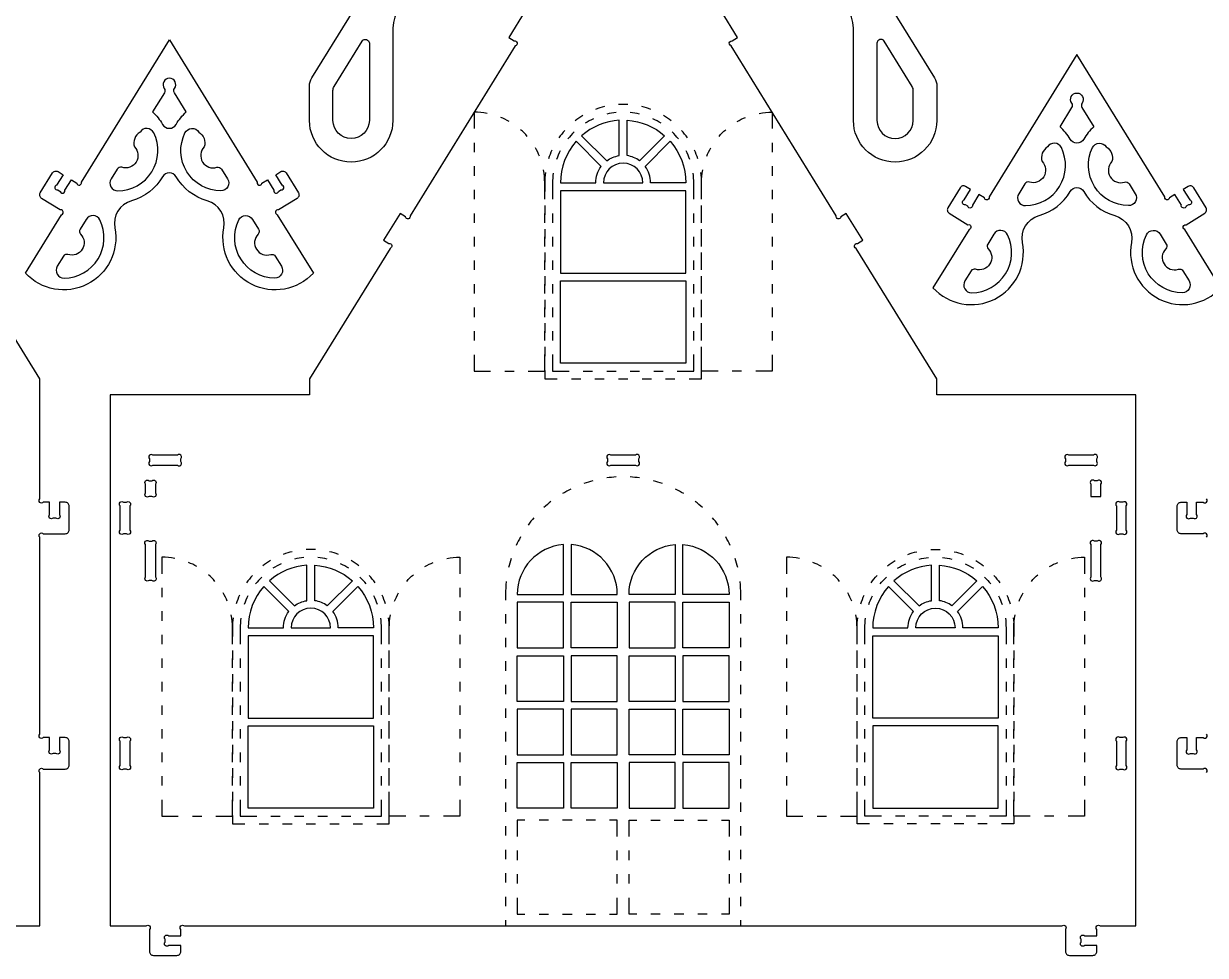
# Model space of a CAD drawing. Extents: x 3744.1 to 3839, y 1424.1 to 1485.3.
# Drawn here: x 3761.49 to 3791.63, y 1424.14 to 1447.89 of the extents above; entities that cross this region are included whole.
import ezdxf

# ---------------------------------------------------------------- set-up
doc = ezdxf.new("R2010")
doc.units = 0
doc.header["$MEASUREMENT"] = 0
doc.layers.add('LAYER1', color=18, linetype='CONTINUOUS')

msp = doc.modelspace()

# ---------------------------------------------------------------- linework, layer by layer
at = {"layer": 'LAYER1'}
for points in [[(3771.565, 1448.569, 0.364346), (3770.903, 1447.781), (3770.903, 1445.427, -1), (3768.776, 1445.427), (3768.776, 1446.303, -0.139213), (3768.836, 1446.513), (3770.832, 1449.745, 1)], [(3782.721, 1449.745), (3784.717, 1446.513, -0.139213), (3784.776, 1446.303), (3784.776, 1445.427, -1), (3782.65, 1445.427), (3782.65, 1447.781, 0.364346), (3781.988, 1448.569, -0.419429)], [(3774.277, 1448.218), (3773.857, 1447.537), (3773.994, 1447.452, -1), (3774.023, 1447.33), (3771.345, 1442.995, -1), (3771.223, 1442.966), (3771.086, 1443.051), (3770.666, 1442.37), (3770.803, 1442.286, -1), (3770.832, 1442.164), (3768.776, 1438.836), (3768.776, 1438.431), (3763.696, 1438.431), (3763.696, 1424.89), (3764.608, 1424.89, -1), (3764.696, 1424.801), (3764.696, 1424.24, 0.414214), (3764.796, 1424.14), (3765.396, 1424.14, 0.414214), (3765.496, 1424.24), (3765.496, 1424.39), (3765.185, 1424.39, -1), (3765.096, 1424.478), (3765.096, 1424.551, -1), (3765.185, 1424.64), (3765.496, 1424.64), (3765.496, 1424.801, -1), (3765.585, 1424.89), (3787.968, 1424.89, -1), (3788.056, 1424.801), (3788.056, 1424.24, 0.414214), (3788.156, 1424.14), (3788.756, 1424.14, 0.414214), (3788.856, 1424.24), (3788.856, 1424.39), (3788.545, 1424.39, -1), (3788.456, 1424.478), (3788.456, 1424.551, -1), (3788.545, 1424.64), (3788.856, 1424.64), (3788.856, 1424.801, -1), (3788.945, 1424.89), (3789.856, 1424.89), (3789.856, 1438.431), (3784.776, 1438.431), (3784.776, 1438.836), (3782.721, 1442.164, -1), (3782.75, 1442.286), (3782.887, 1442.37), (3782.467, 1443.051), (3782.329, 1442.966, -1), (3782.208, 1442.995), (3779.53, 1447.33, -1), (3779.559, 1447.452), (3779.696, 1447.537), (3779.276, 1448.218)], [(3776.301, 1445.778, 0.030028), (3776.071, 1445.707)], [(3776.896, 1445.832, 0.030028), (3776.656, 1445.832)], [(3777.481, 1445.707, 0.030028), (3777.252, 1445.778)], [(3773.308, 1445.605, 0.046286), (3772.976, 1445.636), (3772.976, 1445.218)], [(3773.869, 1445.399, 0.033367), (3773.653, 1445.504)], [(3775.748, 1445.551, 0.030028), (3775.55, 1445.415)], [(3776.597, 1445.627, 0.033367), (3776.36, 1445.587)], [(3777.193, 1445.587, 0.033367), (3776.956, 1445.627)], [(3778.003, 1445.415, 0.030028), (3777.805, 1445.551)], [(3779.684, 1445.399, -0.033367), (3779.9, 1445.504)], [(3780.245, 1445.605, -0.046286), (3780.576, 1445.636), (3780.576, 1445.218)], [(3774.331, 1445.021, 0.033367), (3774.162, 1445.191)], [(3776.02, 1445.469, 0.033367), (3775.81, 1445.354)], [(3777.743, 1445.354, 0.033367), (3777.533, 1445.469)], [(3779.222, 1445.021, -0.033367), (3779.391, 1445.191)], [(3775.286, 1445.17, 0.030028), (3775.137, 1444.982)], [(3775.527, 1445.132, 0.033367), (3775.366, 1444.954)], [(3778.187, 1444.954, 0.033367), (3778.026, 1445.132)], [(3778.416, 1444.982, 0.030028), (3778.266, 1445.17)], [(3774.645, 1444.512, 0.033367), (3774.54, 1444.728)], [(3774.959, 1444.67, 0.030028), (3774.872, 1444.446)], [(3775.172, 1444.651, 0.033367), (3775.078, 1444.43)], [(3778.475, 1444.43, 0.033367), (3778.381, 1444.651)], [(3778.681, 1444.446, 0.030028), (3778.594, 1444.67)], [(3778.908, 1444.512, -0.033367), (3779.013, 1444.728)], [(3774.776, 1443.417), (3774.776, 1443.836, 0.046286), (3774.746, 1444.167)], [(3774.793, 1444.095, 0.03248), (3774.776, 1443.836)], [(3774.993, 1444.081, 0.03415), (3774.976, 1443.836)], [(3778.576, 1443.417), (3778.576, 1443.836, 0.03415), (3778.56, 1444.081)], [(3778.776, 1443.617), (3778.776, 1443.836, 0.03248), (3778.76, 1444.095)], [(3778.776, 1443.417), (3778.776, 1443.836, -0.046286), (3778.807, 1444.167)], [(3760.988, 1424.89), (3761.899, 1424.89), (3761.899, 1428.801, -1), (3761.988, 1428.89), (3762.549, 1428.89, 0.414214), (3762.649, 1428.99), (3762.649, 1429.59, 0.414214), (3762.549, 1429.69), (3762.399, 1429.69), (3762.399, 1429.378, -1), (3762.311, 1429.29), (3762.238, 1429.29, -1), (3762.149, 1429.378), (3762.149, 1429.69), (3761.988, 1429.69, -1), (3761.899, 1429.778), (3761.899, 1434.801, -1), (3761.988, 1434.89), (3762.549, 1434.89, 0.414214), (3762.649, 1434.99), (3762.649, 1435.59, 0.414214), (3762.549, 1435.69), (3762.399, 1435.69), (3762.399, 1435.378, -1), (3762.311, 1435.29), (3762.238, 1435.29, -1), (3762.149, 1435.378), (3762.149, 1435.69), (3761.988, 1435.69, -1), (3761.899, 1435.778), (3761.899, 1438.836), (3759.844, 1442.164, -1)], [(3776.005, 1436.241, 0.020015), (3775.775, 1436.17)], [(3776.596, 1436.336, 0.020015), (3776.358, 1436.312)], [(3777.195, 1436.312, 0.020015), (3776.956, 1436.336)], [(3777.778, 1436.17, 0.020015), (3777.548, 1436.241)], [(3775.444, 1436.029, 0.020015), (3775.233, 1435.914)], [(3778.32, 1435.914, 0.020015), (3778.109, 1436.029)], [(3774.936, 1435.711, 0.020015), (3774.753, 1435.556)], [(3778.8, 1435.556, 0.020015), (3778.617, 1435.711)], [(3791.653, 1434.801, 1), (3791.565, 1434.89), (3791.003, 1434.89, -0.414214), (3790.903, 1434.99), (3790.903, 1435.59, -0.414214), (3791.003, 1435.69), (3791.153, 1435.69), (3791.153, 1435.378, 1), (3791.242, 1435.29), (3791.315, 1435.29, 1), (3791.403, 1435.378), (3791.403, 1435.69), (3791.565, 1435.69, 1), (3791.653, 1435.778)], [(3774.502, 1435.298, 0.020015), (3774.353, 1435.11)], [(3779.2, 1435.11, 0.020015), (3779.051, 1435.298)], [(3774.158, 1434.807, 0.020015), (3774.05, 1434.592)], [(3779.503, 1434.592, 0.020015), (3779.395, 1434.807)], [(3768.336, 1434.432, 0.030028), (3768.106, 1434.361)], [(3768.931, 1434.486, 0.030028), (3768.691, 1434.486)], [(3769.516, 1434.361, 0.030028), (3769.287, 1434.432)], [(3784.036, 1434.361, -0.030028), (3784.266, 1434.432)], [(3784.621, 1434.486, -0.030028), (3784.861, 1434.486)], [(3785.217, 1434.432, -0.030028), (3785.446, 1434.361)], [(3765.343, 1434.259, 0.046286), (3765.011, 1434.29), (3765.011, 1433.871)], [(3765.904, 1434.053, 0.033367), (3765.688, 1434.158)], [(3767.783, 1434.205, 0.030028), (3767.585, 1434.069)], [(3768.055, 1434.123, 0.033367), (3767.845, 1434.008)], [(3768.632, 1434.281, 0.033367), (3768.395, 1434.241)], [(3769.228, 1434.241, 0.033367), (3768.991, 1434.281)], [(3769.778, 1434.008, 0.033367), (3769.568, 1434.123)], [(3770.038, 1434.069, 0.030028), (3769.84, 1434.205)], [(3771.719, 1434.053, -0.033367), (3771.935, 1434.158)], [(3772.28, 1434.259, -0.046286), (3772.611, 1434.29), (3772.611, 1433.871)], [(3773.919, 1434.257, 0.020015), (3773.855, 1434.025)], [(3779.697, 1434.025, 0.020015), (3779.633, 1434.257)], [(3781.273, 1434.259, 0.046286), (3780.941, 1434.29), (3780.941, 1433.871)], [(3781.834, 1434.053, 0.033367), (3781.618, 1434.158)], [(3783.515, 1434.069, -0.030028), (3783.713, 1434.205)], [(3783.775, 1434.008, -0.033367), (3783.985, 1434.123)], [(3784.325, 1434.241, -0.033367), (3784.562, 1434.281)], [(3784.921, 1434.281, -0.033367), (3785.158, 1434.241)], [(3785.498, 1434.123, -0.033367), (3785.708, 1434.008)], [(3785.77, 1434.205, -0.030028), (3785.968, 1434.069)], [(3787.649, 1434.053, -0.033367), (3787.865, 1434.158)], [(3788.21, 1434.259, -0.046286), (3788.541, 1434.29), (3788.541, 1433.871)], [(3766.366, 1433.675, 0.033367), (3766.197, 1433.844)], [(3767.321, 1433.824, 0.030028), (3767.172, 1433.636)], [(3767.562, 1433.785, 0.033367), (3767.401, 1433.608)], [(3770.222, 1433.608, 0.033367), (3770.061, 1433.785)], [(3770.451, 1433.636, 0.030028), (3770.301, 1433.824)], [(3771.257, 1433.675, -0.033367), (3771.426, 1433.844)], [(3782.296, 1433.675, 0.033367), (3782.127, 1433.844)], [(3783.102, 1433.636, -0.030028), (3783.251, 1433.824)], [(3783.331, 1433.608, -0.033367), (3783.492, 1433.785)], [(3785.991, 1433.785, -0.033367), (3786.152, 1433.608)], [(3786.231, 1433.824, -0.030028), (3786.381, 1433.636)], [(3787.187, 1433.675, -0.033367), (3787.356, 1433.844)], [(3773.795, 1433.671, 0.027472), (3773.776, 1433.342), (3773.776, 1433.198)], [(3779.776, 1433.198), (3779.776, 1433.342, 0.027472), (3779.758, 1433.671)], [(3766.68, 1433.166, 0.033367), (3766.575, 1433.382)], [(3766.994, 1433.323, 0.030028), (3766.907, 1433.1)], [(3767.207, 1433.305, 0.033367), (3767.113, 1433.084)], [(3770.51, 1433.084, 0.033367), (3770.416, 1433.305)], [(3770.716, 1433.1, 0.030028), (3770.629, 1433.323)], [(3770.943, 1433.166, -0.033367), (3771.048, 1433.382)], [(3782.61, 1433.166, 0.033367), (3782.505, 1433.382)], [(3782.837, 1433.1, -0.030028), (3782.924, 1433.323)], [(3783.042, 1433.084, -0.033367), (3783.137, 1433.305)], [(3786.346, 1433.305, -0.033367), (3786.44, 1433.084)], [(3786.559, 1433.323, -0.030028), (3786.646, 1433.1)], [(3786.873, 1433.166, -0.033367), (3786.978, 1433.382)], [(3766.811, 1432.071), (3766.811, 1432.49, 0.046286), (3766.781, 1432.821)], [(3770.811, 1432.071), (3770.811, 1432.49, -0.046286), (3770.842, 1432.821)], [(3782.741, 1432.071), (3782.741, 1432.49, 0.046286), (3782.711, 1432.821)], [(3786.741, 1432.071), (3786.741, 1432.49, -0.046286), (3786.772, 1432.821)], [(3766.828, 1432.749, 0.03248), (3766.811, 1432.49)], [(3767.028, 1432.735, 0.03415), (3767.011, 1432.49)], [(3770.611, 1432.071), (3770.611, 1432.49, 0.03415), (3770.595, 1432.735)], [(3770.811, 1432.271), (3770.811, 1432.49, 0.03248), (3770.795, 1432.749)], [(3782.741, 1432.271), (3782.741, 1432.49, -0.03248), (3782.758, 1432.749)], [(3782.941, 1432.071), (3782.941, 1432.49, -0.03415), (3782.958, 1432.735)], [(3786.525, 1432.735, -0.03415), (3786.541, 1432.49)], [(3786.725, 1432.749, -0.03248), (3786.741, 1432.49)], [(3791.653, 1428.801, 1), (3791.565, 1428.89), (3791.003, 1428.89, -0.414214), (3790.903, 1428.99), (3790.903, 1429.59, -0.414214), (3791.003, 1429.69), (3791.153, 1429.69), (3791.153, 1429.378, 1), (3791.242, 1429.29), (3791.315, 1429.29, 1), (3791.403, 1429.378), (3791.403, 1429.69), (3791.565, 1429.69, 1), (3791.653, 1429.778)]]:
    msp.add_lwpolyline(points, format="xyb", dxfattribs=at)
for points in [[(3765.03, 1443.991, -0.195222), (3764.239, 1443.379, 0.390324), (3763.812, 1442.687, -0.755832), (3761.53, 1441.536), (3762.449, 1443.023, 1), (3762.42, 1443.145), (3761.943, 1443.44, -0.414214), (3761.91, 1443.578), (3762.225, 1444.088, -0.414214), (3762.363, 1444.121), (3762.491, 1444.042), (3762.327, 1443.777, 1), (3762.356, 1443.655), (3762.418, 1443.617, 1), (3762.54, 1443.646), (3762.703, 1443.911), (3762.841, 1443.826, 1), (3762.963, 1443.855), (3765.203, 1447.481), (3767.442, 1443.855, 1), (3767.564, 1443.826), (3767.702, 1443.911), (3767.865, 1443.646, 1), (3767.987, 1443.617), (3768.049, 1443.655, 1), (3768.078, 1443.777), (3767.914, 1444.042), (3768.042, 1444.121, -0.414214), (3768.18, 1444.088), (3768.495, 1443.578, -0.414214), (3768.462, 1443.44), (3767.985, 1443.145, 1), (3767.956, 1443.023), (3768.875, 1441.536, -0.755832), (3766.593, 1442.687, 0.390324), (3766.166, 1443.379, -0.195222), (3765.375, 1443.991, 0.575498)], [(3769.376, 1445.427), (3769.376, 1446.19, -0.139213), (3769.406, 1446.295), (3770.118, 1447.447, -0.755599), (3770.303, 1447.394), (3770.303, 1445.427, -1)], [(3784.176, 1445.427), (3784.176, 1446.19, 0.139213), (3784.147, 1446.295), (3783.435, 1447.447, 0.755599), (3783.25, 1447.394), (3783.25, 1445.427, 1)], [(3788.523, 1443.615, 0.195222), (3789.313, 1443.003, -0.390324), (3789.741, 1442.311, 0.755832), (3792.022, 1441.16), (3791.104, 1442.647, -1), (3791.133, 1442.769), (3791.61, 1443.064, 0.414214), (3791.643, 1443.202), (3791.327, 1443.712, 0.414214), (3791.19, 1443.745), (3791.062, 1443.666), (3791.226, 1443.401, -1), (3791.197, 1443.279), (3791.135, 1443.241, -1), (3791.013, 1443.27), (3790.849, 1443.535), (3790.712, 1443.45, -1), (3790.59, 1443.479), (3788.35, 1447.105), (3786.111, 1443.479, -1), (3785.989, 1443.45), (3785.851, 1443.535), (3785.688, 1443.27, -1), (3785.566, 1443.241), (3785.504, 1443.279, -1), (3785.475, 1443.401), (3785.639, 1443.666), (3785.511, 1443.745, 0.414214), (3785.373, 1443.712), (3785.058, 1443.202, 0.414214), (3785.091, 1443.064), (3785.568, 1442.769, -1), (3785.597, 1442.647), (3784.678, 1441.16, 0.755832), (3786.96, 1442.311, -0.390324), (3787.387, 1443.003, 0.195222), (3788.177, 1443.615, -0.575498)], [(3765.03, 1445.326, 0.575498), (3765.375, 1445.326, -0.077363), (3765.633, 1445.643), (3765.33, 1446.133, -0.303894), (3765.334, 1446.244, 0.612281), (3765.203, 1446.502, 0.612281), (3765.071, 1446.244, -0.303894), (3765.075, 1446.133), (3764.772, 1445.643, -0.077363)], [(3788.523, 1444.949, -0.575498), (3788.177, 1444.949, 0.077363), (3787.92, 1445.267), (3788.223, 1445.757, 0.303894), (3788.219, 1445.868, -0.612281), (3788.35, 1446.126, -0.612281), (3788.482, 1445.868, 0.303894), (3788.478, 1445.757), (3788.781, 1445.267, 0.077363)], [(3763.717, 1443.935, 0.589932), (3763.889, 1443.63, 0.55259), (3764.804, 1445.111, 0.589932), (3764.454, 1445.128, 0.344768), (3764.312, 1444.753, -0.782555), (3763.989, 1444.231, 0.344768), (3763.874, 1444.188)], [(3766.688, 1443.935, -0.589932), (3766.516, 1443.63, -0.55259), (3765.601, 1445.111, -0.589932), (3765.951, 1445.128, -0.344768), (3766.093, 1444.753, 0.782555), (3766.416, 1444.231, -0.344768), (3766.531, 1444.188)], [(3775.718, 1445.036), (3776.357, 1444.396, -0.125326), (3776.676, 1444.529), (3776.676, 1445.433, 0.166595)], [(3776.876, 1445.433, -0.166595), (3777.835, 1445.036), (3777.196, 1444.396, 0.125326), (3776.876, 1444.529)], [(3775.577, 1444.894, 0.182708), (3775.176, 1443.836), (3776.076, 1443.836, -0.161906), (3776.216, 1444.255)], [(3777.976, 1444.894, -0.182708), (3778.376, 1443.836), (3777.476, 1443.836, 0.161906), (3777.337, 1444.255)], [(3786.865, 1443.559, 0.589932), (3787.037, 1443.254, 0.55259), (3787.952, 1444.735, 0.589932), (3787.602, 1444.752, 0.344768), (3787.46, 1444.376, -0.782555), (3787.137, 1443.855, 0.344768), (3787.022, 1443.812)], [(3789.836, 1443.559, -0.589932), (3789.664, 1443.254, -0.55259), (3788.749, 1444.735, -0.589932), (3789.098, 1444.752, -0.344768), (3789.241, 1444.376, 0.782555), (3789.564, 1443.855, -0.344768), (3789.679, 1443.812)], [(3777.276, 1443.836, 1), (3776.276, 1443.836)], [(3762.501, 1441.965), (3762.344, 1441.712, 0.589932), (3762.516, 1441.407, 0.55259), (3763.431, 1442.889, 0.589932), (3763.082, 1442.905), (3762.925, 1442.652, 0.344768), (3762.939, 1442.53, -0.782555), (3762.616, 1442.008, 0.344768)], [(3767.904, 1441.965), (3768.061, 1441.712, -0.589932), (3767.889, 1441.407, -0.55259), (3766.974, 1442.889, -0.589932), (3767.323, 1442.905), (3767.48, 1442.652, -0.344768), (3767.466, 1442.53, 0.782555), (3767.789, 1442.008, -0.344768)], [(3785.649, 1441.589), (3785.492, 1441.336, 0.589932), (3785.664, 1441.031, 0.55259), (3786.579, 1442.512, 0.589932), (3786.229, 1442.529), (3786.073, 1442.276, 0.344768), (3786.087, 1442.154, -0.782555), (3785.764, 1441.632, 0.344768)], [(3791.052, 1441.589), (3791.208, 1441.336, -0.589932), (3791.037, 1441.031, -0.55259), (3790.122, 1442.512, -0.589932), (3790.471, 1442.529), (3790.628, 1442.276, -0.344768), (3790.614, 1442.154, 0.782555), (3790.936, 1441.632, -0.344768)], [(3764.785, 1436.64), (3765.408, 1436.64, 1), (3765.496, 1436.728), (3765.496, 1436.801, 1), (3765.408, 1436.89), (3764.785, 1436.89, 1), (3764.696, 1436.801), (3764.696, 1436.728, 1)], [(3776.465, 1436.64), (3777.088, 1436.64, 1), (3777.176, 1436.728), (3777.176, 1436.801, 1), (3777.088, 1436.89), (3776.465, 1436.89, 1), (3776.376, 1436.801), (3776.376, 1436.728, 1)], [(3788.056, 1436.801), (3788.056, 1436.728, 1), (3788.145, 1436.64), (3788.768, 1436.64, 1), (3788.856, 1436.728), (3788.856, 1436.801, 1), (3788.768, 1436.89), (3788.145, 1436.89, 1)], [(3764.846, 1436.151), (3764.846, 1435.928, -1), (3764.758, 1435.84), (3764.685, 1435.84, -1), (3764.596, 1435.928), (3764.596, 1436.151, -1), (3764.685, 1436.24), (3764.758, 1436.24, -1)], [(3788.956, 1435.84), (3788.956, 1436.151, 1), (3788.868, 1436.24), (3788.795, 1436.24, 1), (3788.706, 1436.151), (3788.706, 1435.84)], [(3764.196, 1435.601), (3764.196, 1434.978, -1), (3764.108, 1434.89), (3764.035, 1434.89, -1), (3763.946, 1434.978), (3763.946, 1435.601, -1), (3764.035, 1435.69), (3764.108, 1435.69, -1)], [(3789.356, 1435.601), (3789.356, 1434.978, 1), (3789.445, 1434.89), (3789.518, 1434.89, 1), (3789.606, 1434.978), (3789.606, 1435.601, 1), (3789.518, 1435.69), (3789.445, 1435.69, 1)], [(3764.846, 1434.611), (3764.846, 1433.788, -1), (3764.758, 1433.699), (3764.685, 1433.699, -1), (3764.596, 1433.788), (3764.596, 1434.611, -1), (3764.685, 1434.699), (3764.758, 1434.699, -1)], [(3788.706, 1434.611), (3788.706, 1433.788, 1), (3788.795, 1433.699), (3788.868, 1433.699, 1), (3788.956, 1433.788), (3788.956, 1434.611, 1), (3788.868, 1434.699), (3788.795, 1434.699, 1)], [(3775.251, 1433.342), (3775.251, 1434.613, 0.3914), (3774.076, 1433.342)], [(3775.451, 1433.342), (3776.626, 1433.342, 0.3914), (3775.451, 1434.613)], [(3778.101, 1433.342), (3776.926, 1433.342, -0.3914), (3778.101, 1434.613)], [(3778.301, 1433.342), (3778.301, 1434.613, -0.3914), (3779.476, 1433.342)], [(3767.753, 1433.689), (3768.392, 1433.05, -0.125326), (3768.711, 1433.182), (3768.711, 1434.086, 0.166595)], [(3768.911, 1434.086, -0.166595), (3769.87, 1433.689), (3769.231, 1433.05, 0.125326), (3768.911, 1433.182)], [(3784.641, 1434.086, 0.166595), (3783.683, 1433.689), (3784.322, 1433.05, -0.125326), (3784.641, 1433.182)], [(3785.8, 1433.689), (3785.161, 1433.05, 0.125326), (3784.841, 1433.182), (3784.841, 1434.086, -0.166595)], [(3767.612, 1433.548, 0.182708), (3767.211, 1432.49), (3768.111, 1432.49, -0.161906), (3768.251, 1432.909)], [(3770.011, 1433.548, -0.182708), (3770.411, 1432.49), (3769.511, 1432.49, 0.161906), (3769.372, 1432.909)], [(3783.542, 1433.548, 0.182708), (3783.141, 1432.49), (3784.041, 1432.49, -0.161906), (3784.181, 1432.909)], [(3785.941, 1433.548, -0.182708), (3786.341, 1432.49), (3785.441, 1432.49, 0.161906), (3785.302, 1432.909)], [(3769.311, 1432.49, 1), (3768.311, 1432.49)], [(3784.241, 1432.49, -1), (3785.241, 1432.49)], [(3764.196, 1429.601), (3764.196, 1428.978, -1), (3764.108, 1428.89), (3764.035, 1428.89, -1), (3763.946, 1428.978), (3763.946, 1429.601, -1), (3764.035, 1429.69), (3764.108, 1429.69, -1)], [(3789.356, 1429.601), (3789.356, 1428.978, 1), (3789.445, 1428.89), (3789.518, 1428.89, 1), (3789.606, 1428.978), (3789.606, 1429.601, 1), (3789.518, 1429.69), (3789.445, 1429.69, 1)]]:
    msp.add_lwpolyline(points, format="xyb", close=True, dxfattribs=at)
for points in [[(3772.976, 1444.857), (3772.976, 1444.617)], [(3780.576, 1444.857), (3780.576, 1444.617)], [(3772.976, 1444.257), (3772.976, 1444.017)], [(3780.576, 1444.257), (3780.576, 1444.017)], [(3774.776, 1443.836), (3774.776, 1443.617)], [(3774.976, 1443.836), (3774.976, 1443.417)], [(3772.976, 1443.657), (3772.976, 1443.417)], [(3780.576, 1443.657), (3780.576, 1443.417)], [(3774.776, 1443.257), (3774.776, 1443.017)], [(3778.776, 1443.017), (3778.776, 1443.257)], [(3772.976, 1443.056), (3772.976, 1442.816)], [(3774.776, 1442.817), (3774.776, 1443.057)], [(3774.976, 1443.057), (3774.976, 1442.817)], [(3778.576, 1442.817), (3778.576, 1443.057)], [(3778.776, 1442.817), (3778.776, 1443.057)], [(3780.576, 1443.056), (3780.576, 1442.816)], [(3774.776, 1442.657), (3774.776, 1442.417)], [(3778.776, 1442.417), (3778.776, 1442.657)], [(3772.976, 1442.456), (3772.976, 1442.216)], [(3774.776, 1442.216), (3774.776, 1442.456)], [(3774.976, 1442.456), (3774.976, 1442.216)], [(3778.576, 1442.216), (3778.576, 1442.456)], [(3778.776, 1442.216), (3778.776, 1442.456)], [(3780.576, 1442.456), (3780.576, 1442.216)], [(3774.776, 1442.056), (3774.776, 1441.816)], [(3778.776, 1441.816), (3778.776, 1442.056)], [(3772.976, 1441.856), (3772.976, 1441.615)], [(3774.776, 1441.616), (3774.776, 1441.856)], [(3774.976, 1441.856), (3774.976, 1441.616)], [(3778.576, 1441.616), (3778.576, 1441.856)], [(3778.776, 1441.616), (3778.776, 1441.856)], [(3780.576, 1441.856), (3780.576, 1441.615)], [(3772.976, 1441.255), (3772.976, 1441.015)], [(3774.776, 1441.456), (3774.776, 1441.216)], [(3774.776, 1441.016), (3774.776, 1441.256)], [(3774.976, 1441.256), (3774.976, 1441.016)], [(3778.576, 1441.016), (3778.576, 1441.256)], [(3778.776, 1441.216), (3778.776, 1441.456)], [(3778.776, 1441.016), (3778.776, 1441.256)], [(3780.576, 1441.255), (3780.576, 1441.015)], [(3772.976, 1440.655), (3772.976, 1440.415)], [(3774.776, 1440.856), (3774.776, 1440.615)], [(3774.776, 1440.415), (3774.776, 1440.655)], [(3774.976, 1440.655), (3774.976, 1440.415)], [(3778.576, 1440.415), (3778.576, 1440.655)], [(3778.776, 1440.615), (3778.776, 1440.856)], [(3778.776, 1440.415), (3778.776, 1440.655)], [(3780.576, 1440.655), (3780.576, 1440.415)], [(3772.976, 1440.054), (3772.976, 1439.814)], [(3774.776, 1440.255), (3774.776, 1440.015)], [(3774.776, 1439.815), (3774.776, 1440.055)], [(3774.976, 1440.055), (3774.976, 1439.815)], [(3778.576, 1439.815), (3778.576, 1440.055)], [(3778.776, 1440.015), (3778.776, 1440.255)], [(3778.776, 1439.815), (3778.776, 1440.055)], [(3780.576, 1440.054), (3780.576, 1439.814)], [(3772.976, 1439.454), (3772.976, 1439.036)], [(3774.357, 1439.036), (3774.776, 1439.036), (3774.776, 1439.455)], [(3774.776, 1439.655), (3774.776, 1439.415)], [(3774.976, 1439.455), (3774.976, 1439.036), (3775.396, 1439.036)], [(3778.157, 1439.036), (3778.576, 1439.036), (3778.576, 1439.455)], [(3778.776, 1439.415), (3778.776, 1439.655)], [(3779.196, 1439.036), (3778.776, 1439.036), (3778.776, 1439.455)], [(3780.576, 1439.454), (3780.576, 1439.036)], [(3772.976, 1439.036), (3773.396, 1439.036)], [(3773.756, 1439.036), (3773.997, 1439.036)], [(3774.776, 1439.054), (3774.776, 1438.836), (3775.095, 1438.836)], [(3775.756, 1439.036), (3775.996, 1439.036)], [(3776.356, 1439.036), (3776.596, 1439.036)], [(3776.957, 1439.036), (3777.197, 1439.036)], [(3777.557, 1439.036), (3777.797, 1439.036)], [(3778.458, 1438.836), (3778.776, 1438.836), (3778.776, 1439.054)], [(3779.797, 1439.036), (3779.556, 1439.036)], [(3780.576, 1439.036), (3780.157, 1439.036)], [(3775.456, 1438.836), (3775.696, 1438.836)], [(3776.056, 1438.836), (3776.296, 1438.836)], [(3776.656, 1438.836), (3776.897, 1438.836)], [(3777.257, 1438.836), (3777.497, 1438.836)], [(3777.857, 1438.836), (3778.097, 1438.836)], [(3765.011, 1433.511), (3765.011, 1433.271)], [(3772.611, 1433.511), (3772.611, 1433.271)], [(3780.941, 1433.511), (3780.941, 1433.271)], [(3788.541, 1433.511), (3788.541, 1433.271)], [(3765.011, 1432.911), (3765.011, 1432.671)], [(3772.611, 1432.911), (3772.611, 1432.671)], [(3773.776, 1432.838), (3773.776, 1432.598)], [(3779.776, 1432.598), (3779.776, 1432.838)], [(3780.941, 1432.911), (3780.941, 1432.671)], [(3788.541, 1432.911), (3788.541, 1432.671)], [(3765.011, 1432.31), (3765.011, 1432.07)], [(3766.811, 1432.49), (3766.811, 1432.271)], [(3767.011, 1432.49), (3767.011, 1432.071)], [(3772.611, 1432.31), (3772.611, 1432.07)], [(3773.776, 1432.238), (3773.776, 1431.997)], [(3779.776, 1431.997), (3779.776, 1432.238)], [(3780.941, 1432.31), (3780.941, 1432.07)], [(3786.541, 1432.49), (3786.541, 1432.071)], [(3786.741, 1432.49), (3786.741, 1432.271)], [(3788.541, 1432.31), (3788.541, 1432.07)], [(3765.011, 1431.71), (3765.011, 1431.47)], [(3766.811, 1431.911), (3766.811, 1431.671)], [(3766.811, 1431.471), (3766.811, 1431.711)], [(3767.011, 1431.711), (3767.011, 1431.471)], [(3770.611, 1431.471), (3770.611, 1431.711)], [(3770.811, 1431.671), (3770.811, 1431.911)], [(3770.811, 1431.471), (3770.811, 1431.711)], [(3772.611, 1431.71), (3772.611, 1431.47)], [(3773.776, 1431.637), (3773.776, 1431.397)], [(3779.776, 1431.397), (3779.776, 1431.637)], [(3780.941, 1431.71), (3780.941, 1431.47)], [(3782.741, 1431.671), (3782.741, 1431.911)], [(3782.741, 1431.471), (3782.741, 1431.711)], [(3782.941, 1431.471), (3782.941, 1431.711)], [(3786.541, 1431.711), (3786.541, 1431.471)], [(3786.741, 1431.911), (3786.741, 1431.671)], [(3786.741, 1431.471), (3786.741, 1431.711)], [(3788.541, 1431.71), (3788.541, 1431.47)], [(3766.811, 1431.31), (3766.811, 1431.07)], [(3770.811, 1431.07), (3770.811, 1431.31)], [(3782.741, 1431.07), (3782.741, 1431.31)], [(3786.741, 1431.31), (3786.741, 1431.07)], [(3765.011, 1431.11), (3765.011, 1430.87)], [(3766.811, 1430.87), (3766.811, 1431.11)], [(3767.011, 1431.11), (3767.011, 1430.87)], [(3770.611, 1430.87), (3770.611, 1431.11)], [(3770.811, 1430.87), (3770.811, 1431.11)], [(3772.611, 1431.11), (3772.611, 1430.87)], [(3773.776, 1431.037), (3773.776, 1430.797)], [(3779.776, 1430.797), (3779.776, 1431.037)], [(3780.941, 1431.11), (3780.941, 1430.87)], [(3782.741, 1430.87), (3782.741, 1431.11)], [(3782.941, 1430.87), (3782.941, 1431.11)], [(3786.541, 1431.11), (3786.541, 1430.87)], [(3786.741, 1430.87), (3786.741, 1431.11)], [(3788.541, 1431.11), (3788.541, 1430.87)], [(3766.811, 1430.71), (3766.811, 1430.47)], [(3770.811, 1430.47), (3770.811, 1430.71)], [(3782.741, 1430.47), (3782.741, 1430.71)], [(3786.741, 1430.71), (3786.741, 1430.47)], [(3765.011, 1430.509), (3765.011, 1430.269)], [(3766.811, 1430.27), (3766.811, 1430.51)], [(3767.011, 1430.51), (3767.011, 1430.27)], [(3770.611, 1430.27), (3770.611, 1430.51)], [(3770.811, 1430.27), (3770.811, 1430.51)], [(3772.611, 1430.509), (3772.611, 1430.269)], [(3773.776, 1430.436), (3773.776, 1430.196)], [(3779.776, 1430.196), (3779.776, 1430.436)], [(3780.941, 1430.509), (3780.941, 1430.269)], [(3782.741, 1430.27), (3782.741, 1430.51)], [(3782.941, 1430.27), (3782.941, 1430.51)], [(3786.541, 1430.51), (3786.541, 1430.27)], [(3786.741, 1430.27), (3786.741, 1430.51)], [(3788.541, 1430.509), (3788.541, 1430.269)], [(3766.811, 1430.11), (3766.811, 1429.87)], [(3770.811, 1429.87), (3770.811, 1430.11)], [(3782.741, 1429.87), (3782.741, 1430.11)], [(3786.741, 1430.11), (3786.741, 1429.87)], [(3765.011, 1429.909), (3765.011, 1429.669)], [(3766.811, 1429.669), (3766.811, 1429.91)], [(3767.011, 1429.91), (3767.011, 1429.669)], [(3770.611, 1429.669), (3770.611, 1429.91)], [(3770.811, 1429.669), (3770.811, 1429.91)], [(3772.611, 1429.909), (3772.611, 1429.669)], [(3773.776, 1429.836), (3773.776, 1429.596)], [(3779.776, 1429.596), (3779.776, 1429.836)], [(3780.941, 1429.909), (3780.941, 1429.669)], [(3782.741, 1429.669), (3782.741, 1429.91)], [(3782.941, 1429.669), (3782.941, 1429.91)], [(3786.541, 1429.91), (3786.541, 1429.669)], [(3786.741, 1429.669), (3786.741, 1429.91)], [(3788.541, 1429.909), (3788.541, 1429.669)], [(3766.811, 1429.509), (3766.811, 1429.269)], [(3770.811, 1429.269), (3770.811, 1429.509)], [(3782.741, 1429.269), (3782.741, 1429.509)], [(3786.741, 1429.509), (3786.741, 1429.269)], [(3765.011, 1429.309), (3765.011, 1429.068)], [(3766.811, 1429.069), (3766.811, 1429.309)], [(3767.011, 1429.309), (3767.011, 1429.069)], [(3770.611, 1429.069), (3770.611, 1429.309)], [(3770.811, 1429.069), (3770.811, 1429.309)], [(3772.611, 1429.309), (3772.611, 1429.068)], [(3773.776, 1429.236), (3773.776, 1428.996)], [(3779.776, 1428.996), (3779.776, 1429.236)], [(3780.941, 1429.309), (3780.941, 1429.068)], [(3782.741, 1429.069), (3782.741, 1429.309)], [(3782.941, 1429.069), (3782.941, 1429.309)], [(3786.541, 1429.309), (3786.541, 1429.069)], [(3786.741, 1429.069), (3786.741, 1429.309)], [(3788.541, 1429.309), (3788.541, 1429.068)], [(3766.811, 1428.909), (3766.811, 1428.669)], [(3770.811, 1428.669), (3770.811, 1428.909)], [(3782.741, 1428.669), (3782.741, 1428.909)], [(3786.741, 1428.909), (3786.741, 1428.669)], [(3765.011, 1428.708), (3765.011, 1428.468)], [(3766.811, 1428.469), (3766.811, 1428.709)], [(3767.011, 1428.709), (3767.011, 1428.469)], [(3770.611, 1428.469), (3770.611, 1428.709)], [(3770.811, 1428.469), (3770.811, 1428.709)], [(3772.611, 1428.708), (3772.611, 1428.468)], [(3773.776, 1428.635), (3773.776, 1428.395)], [(3779.776, 1428.395), (3779.776, 1428.635)], [(3780.941, 1428.708), (3780.941, 1428.468)], [(3782.741, 1428.469), (3782.741, 1428.709)], [(3782.941, 1428.469), (3782.941, 1428.709)], [(3786.541, 1428.709), (3786.541, 1428.469)], [(3786.741, 1428.469), (3786.741, 1428.709)], [(3788.541, 1428.708), (3788.541, 1428.468)], [(3766.811, 1428.309), (3766.811, 1428.068)], [(3770.811, 1428.068), (3770.811, 1428.309)], [(3782.741, 1428.068), (3782.741, 1428.309)], [(3786.741, 1428.309), (3786.741, 1428.068)], [(3765.011, 1428.108), (3765.011, 1427.69)], [(3766.392, 1427.69), (3766.811, 1427.69), (3766.811, 1428.108)], [(3767.011, 1428.108), (3767.011, 1427.69), (3767.431, 1427.69)], [(3770.192, 1427.69), (3770.611, 1427.69), (3770.611, 1428.108)], [(3771.231, 1427.69), (3770.811, 1427.69), (3770.811, 1428.108)], [(3772.611, 1428.108), (3772.611, 1427.69)], [(3773.776, 1428.035), (3773.776, 1427.795)], [(3779.776, 1427.795), (3779.776, 1428.035)], [(3780.941, 1428.108), (3780.941, 1427.69)], [(3782.322, 1427.69), (3782.741, 1427.69), (3782.741, 1428.108)], [(3783.361, 1427.69), (3782.941, 1427.69), (3782.941, 1428.108)], [(3786.541, 1428.108), (3786.541, 1427.69), (3786.122, 1427.69)], [(3787.161, 1427.69), (3786.741, 1427.69), (3786.741, 1428.108)], [(3788.541, 1428.108), (3788.541, 1427.69)], [(3766.811, 1427.708), (3766.811, 1427.49), (3767.13, 1427.49)], [(3770.493, 1427.49), (3770.811, 1427.49), (3770.811, 1427.708)], [(3783.06, 1427.49), (3782.741, 1427.49), (3782.741, 1427.708)], [(3786.741, 1427.708), (3786.741, 1427.49), (3786.423, 1427.49)], [(3765.011, 1427.69), (3765.431, 1427.69)], [(3765.791, 1427.69), (3766.032, 1427.69)], [(3767.491, 1427.49), (3767.731, 1427.49)], [(3767.791, 1427.69), (3768.031, 1427.69)], [(3768.091, 1427.49), (3768.331, 1427.49)], [(3768.391, 1427.69), (3768.631, 1427.69)], [(3768.691, 1427.49), (3768.932, 1427.49)], [(3768.992, 1427.69), (3769.232, 1427.69)], [(3769.292, 1427.49), (3769.532, 1427.49)], [(3769.592, 1427.69), (3769.832, 1427.69)], [(3769.892, 1427.49), (3770.132, 1427.49)], [(3771.832, 1427.69), (3771.591, 1427.69)], [(3772.611, 1427.69), (3772.192, 1427.69)], [(3773.776, 1427.435), (3773.776, 1427.194)], [(3774.271, 1427.59), (3774.076, 1427.59), (3774.076, 1427.17)], [(3774.871, 1427.59), (3774.631, 1427.59)], [(3775.472, 1427.59), (3775.231, 1427.59)], [(3776.072, 1427.59), (3775.832, 1427.59)], [(3776.626, 1427.17), (3776.626, 1427.59), (3776.432, 1427.59)], [(3776.926, 1427.17), (3776.926, 1427.59), (3777.121, 1427.59)], [(3777.481, 1427.59), (3777.721, 1427.59)], [(3778.081, 1427.59), (3778.322, 1427.59)], [(3778.682, 1427.59), (3778.922, 1427.59)], [(3779.282, 1427.59), (3779.476, 1427.59), (3779.476, 1427.17)], [(3779.776, 1427.194), (3779.776, 1427.435)], [(3780.941, 1427.69), (3781.361, 1427.69)], [(3781.721, 1427.69), (3781.962, 1427.69)], [(3783.661, 1427.49), (3783.421, 1427.49)], [(3783.961, 1427.69), (3783.721, 1427.69)], [(3784.261, 1427.49), (3784.021, 1427.49)], [(3784.561, 1427.69), (3784.321, 1427.69)], [(3784.862, 1427.49), (3784.621, 1427.49)], [(3785.162, 1427.69), (3784.922, 1427.69)], [(3785.462, 1427.49), (3785.222, 1427.49)], [(3785.762, 1427.69), (3785.522, 1427.69)], [(3786.062, 1427.49), (3785.822, 1427.49)], [(3787.762, 1427.69), (3787.521, 1427.69)], [(3788.541, 1427.69), (3788.122, 1427.69)], [(3773.776, 1426.834), (3773.776, 1426.594)], [(3774.076, 1426.81), (3774.076, 1426.57)], [(3776.626, 1426.57), (3776.626, 1426.81)], [(3776.926, 1426.57), (3776.926, 1426.81)], [(3779.476, 1426.81), (3779.476, 1426.57)], [(3779.776, 1426.594), (3779.776, 1426.834)], [(3773.776, 1426.234), (3773.776, 1425.994)], [(3774.076, 1426.21), (3774.076, 1425.969)], [(3776.626, 1425.969), (3776.626, 1426.21)], [(3776.926, 1425.969), (3776.926, 1426.21)], [(3779.476, 1426.21), (3779.476, 1425.969)], [(3779.776, 1425.994), (3779.776, 1426.234)], [(3773.776, 1425.633), (3773.776, 1425.393)], [(3774.076, 1425.609), (3774.076, 1425.19)], [(3776.432, 1425.19), (3776.626, 1425.19), (3776.626, 1425.609)], [(3777.121, 1425.19), (3776.926, 1425.19), (3776.926, 1425.609)], [(3779.476, 1425.609), (3779.476, 1425.19)], [(3779.776, 1425.393), (3779.776, 1425.633)], [(3773.776, 1425.033), (3773.776, 1424.89), (3774.195, 1424.89)], [(3774.076, 1425.19), (3774.271, 1425.19)], [(3774.631, 1425.19), (3774.871, 1425.19)], [(3775.231, 1425.19), (3775.472, 1425.19)], [(3775.832, 1425.19), (3776.072, 1425.19)], [(3777.721, 1425.19), (3777.481, 1425.19)], [(3778.322, 1425.19), (3778.081, 1425.19)], [(3778.922, 1425.19), (3778.682, 1425.19)], [(3779.476, 1425.19), (3779.282, 1425.19)], [(3779.776, 1424.89), (3779.776, 1425.033)], [(3774.555, 1424.89), (3774.795, 1424.89)], [(3775.155, 1424.89), (3775.396, 1424.89)], [(3775.756, 1424.89), (3775.996, 1424.89)], [(3776.356, 1424.89), (3776.596, 1424.89)], [(3776.957, 1424.89), (3777.197, 1424.89)], [(3777.557, 1424.89), (3777.797, 1424.89)], [(3778.157, 1424.89), (3778.397, 1424.89)], [(3778.758, 1424.89), (3778.998, 1424.89)], [(3779.358, 1424.89), (3779.776, 1424.89)]]:
    msp.add_lwpolyline(points, dxfattribs=at)
for points in [[(3778.376, 1443.636), (3775.176, 1443.636), (3775.176, 1441.536), (3778.376, 1441.536)], [(3778.376, 1441.336), (3778.376, 1439.236), (3775.176, 1439.236), (3775.176, 1441.336)], [(3774.076, 1433.142), (3774.076, 1431.979), (3775.251, 1431.979), (3775.251, 1433.142)], [(3776.626, 1433.142), (3776.626, 1431.979), (3775.451, 1431.979), (3775.451, 1433.142)], [(3776.926, 1433.142), (3776.926, 1431.979), (3778.101, 1431.979), (3778.101, 1433.142)], [(3779.476, 1433.142), (3779.476, 1431.979), (3778.301, 1431.979), (3778.301, 1433.142)], [(3770.411, 1432.29), (3767.211, 1432.29), (3767.211, 1430.19), (3770.411, 1430.19)], [(3783.141, 1432.29), (3786.341, 1432.29), (3786.341, 1430.19), (3783.141, 1430.19)], [(3775.251, 1430.616), (3774.076, 1430.616), (3774.076, 1431.779), (3775.251, 1431.779)], [(3775.451, 1431.779), (3775.451, 1430.616), (3776.626, 1430.616), (3776.626, 1431.779)], [(3778.101, 1431.779), (3778.101, 1430.616), (3776.926, 1430.616), (3776.926, 1431.779)], [(3778.301, 1430.616), (3779.476, 1430.616), (3779.476, 1431.779), (3778.301, 1431.779)], [(3775.251, 1430.416), (3774.076, 1430.416), (3774.076, 1429.253), (3775.251, 1429.253)], [(3776.626, 1429.253), (3776.626, 1430.416), (3775.451, 1430.416), (3775.451, 1429.253)], [(3776.926, 1429.253), (3776.926, 1430.416), (3778.101, 1430.416), (3778.101, 1429.253)], [(3778.301, 1430.416), (3779.476, 1430.416), (3779.476, 1429.253), (3778.301, 1429.253)], [(3770.411, 1429.99), (3770.411, 1427.89), (3767.211, 1427.89), (3767.211, 1429.99)], [(3783.141, 1429.99), (3783.141, 1427.89), (3786.341, 1427.89), (3786.341, 1429.99)], [(3775.251, 1427.89), (3774.076, 1427.89), (3774.076, 1429.053), (3775.251, 1429.053)], [(3775.451, 1429.053), (3776.626, 1429.053), (3776.626, 1427.89), (3775.451, 1427.89)], [(3778.101, 1429.053), (3776.926, 1429.053), (3776.926, 1427.89), (3778.101, 1427.89)], [(3778.301, 1427.89), (3779.476, 1427.89), (3779.476, 1429.053), (3778.301, 1429.053)]]:
    msp.add_lwpolyline(points, close=True, dxfattribs=at)

doc.saveas('drawing.dxf')
